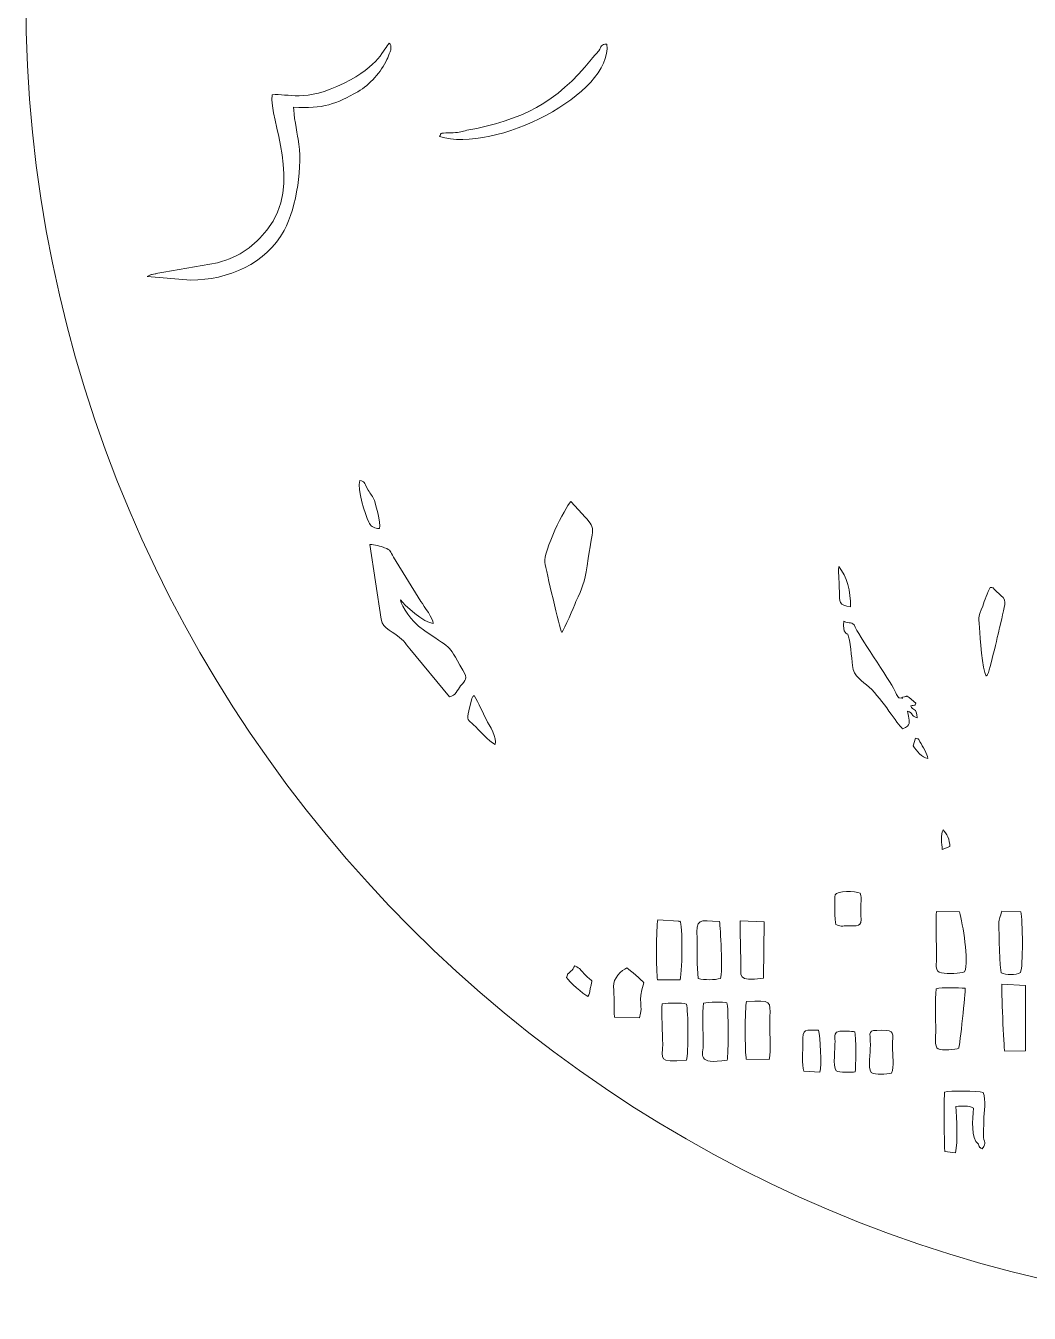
# Model space of a CAD drawing. Header units: millimetres. Extents: x -151 to 151, y -151 to 151.
# Drawn here: x -151 to -35.8, y -151 to -3.3 of the extents above; entities that cross this region are included whole.
import ezdxf

# ---------------------------------------------------------------- set-up
doc = ezdxf.new("R2010")
doc.units = ezdxf.units.MM
doc.header["$MEASUREMENT"] = 0
doc.layers.add('layer 1', color=7, linetype='Continuous')

msp = doc.modelspace()

# ---------------------------------------------------------------- linework, layer by layer
at = {"layer": 'layer 1', "color": 242, "lineweight": 20}
msp.add_ellipse((-0.0452, -0.0454), major_axis=(0, 151.0001), ratio=1, dxfattribs=at)
at = {"layer": 'layer 1', "color": 250, "lineweight": 20}
for points, knots in [([(-122.7443, -11.1649), (-120.9034, -10.9981), (-119.0307, -12.0868), (-114.4847, -9.849), (-114.4847, -9.849), (-110.4391, -7.8577), (-109.9028, -5.855), (-109.2966, -5.2607), (-109.2966, -5.2607), (-109.1071, -5.4922), (-109.1409, -5.3087), (-109.1105, -5.7617), (-109.1105, -5.7617), (-109.0899, -6.0696), (-109.1524, -6.0676), (-109.2158, -6.2621), (-109.2158, -6.2621), (-109.3145, -6.5647), (-109.4405, -6.8578), (-109.5719, -7.1326), (-109.5719, -7.1326), (-110.258, -8.5661), (-111.4692, -9.9991), (-112.9189, -10.8202), (-112.9189, -10.8202), (-115.3568, -12.2008), (-116.9088, -12.8367), (-120.2891, -12.5938), (-120.2891, -12.5938), (-120.2954, -13.3969), (-119.9179, -15.4188), (-119.7549, -16.2889), (-119.7549, -16.2889), (-119.2117, -19.1901), (-119.9237, -24.0752), (-121.3685, -26.74), (-121.3685, -26.74), (-123.4293, -30.5409), (-127.8454, -32.4678), (-132.0919, -32.4393), (-132.0919, -32.4393), (-132.0919, -32.4393), (-137.0839, -32.0407), (-137.0839, -32.0407), (-137.0839, -32.0407), (-137.0839, -32.0407), (-136.7287, -31.8513), (-136.7287, -31.8513), (-136.7287, -31.8513), (-136.6882, -31.8355), (-136.6493, -31.8222), (-136.6072, -31.8086), (-136.6072, -31.8086), (-136.5931, -31.804), (-136.134, -31.7177), (-136.1229, -31.7156), (-136.1229, -31.7156), (-135.7614, -31.6503), (-135.4971, -31.5781), (-135.1853, -31.5211), (-135.1853, -31.5211), (-135.1853, -31.5211), (-129.0418, -30.4689), (-129.0418, -30.4689), (-129.0418, -30.4689), (-126.3662, -29.7345), (-124.7762, -28.4777), (-123.3518, -26.7076), (-123.3518, -26.7076), (-119.109, -21.435), (-123.1396, -14.086), (-122.7443, -11.1649)], [0, 0, 0, 0, 0.05263158, 0.05263158, 0.05263158, 0.05263158, 0.10526316, 0.10526316, 0.10526316, 0.10526316, 0.15789474, 0.15789474, 0.15789474, 0.15789474, 0.21052632, 0.21052632, 0.21052632, 0.21052632, 0.26315789, 0.26315789, 0.26315789, 0.26315789, 0.31578947, 0.31578947, 0.31578947, 0.31578947, 0.36842105, 0.36842105, 0.36842105, 0.36842105, 0.42105263, 0.42105263, 0.42105263, 0.42105263, 0.47368421, 0.47368421, 0.47368421, 0.47368421, 0.52631579, 0.52631579, 0.52631579, 0.52631579, 0.57894737, 0.57894737, 0.57894737, 0.57894737, 0.63157895, 0.63157895, 0.63157895, 0.63157895, 0.68421053, 0.68421053, 0.68421053, 0.68421053, 0.73684211, 0.73684211, 0.73684211, 0.73684211, 0.78947368, 0.78947368, 0.78947368, 0.78947368, 0.84210526, 0.84210526, 0.84210526, 0.84210526, 0.89473684, 0.89473684, 0.89473684, 0.89473684, 1, 1, 1, 1]), ([(-103.5148, -15.9824), (-103.274, -15.5487), (-103.6662, -15.6528), (-102.8095, -15.5471), (-102.8095, -15.5471), (-102.6114, -15.5228), (-102.1776, -15.5406), (-101.948, -15.531), (-101.948, -15.531), (-101.1665, -15.4981), (-100.9913, -15.3625), (-100.3967, -15.2549), (-100.3967, -15.2549), (-94.2043, -14.1331), (-90.0578, -12.1045), (-86.0798, -7.0805), (-86.0798, -7.0805), (-85.7876, -6.7114), (-85.5092, -6.4836), (-85.2441, -6.118), (-85.2441, -6.118), (-84.9128, -5.6615), (-85.0272, -5.3197), (-84.3044, -5.3699), (-84.3044, -5.3699), (-83.7221, -11.1107), (-97.1962, -17.9013), (-103.5148, -15.9824)], [0, 0, 0, 0, 0.125, 0.125, 0.125, 0.125, 0.25, 0.25, 0.25, 0.25, 0.375, 0.375, 0.375, 0.375, 0.5, 0.5, 0.5, 0.5, 0.625, 0.625, 0.625, 0.625, 0.75, 0.75, 0.75, 0.75, 1, 1, 1, 1]), ([(-112.6781, -55.4388), (-112.0261, -55.6626), (-112.3372, -55.501), (-111.72, -56.5529), (-111.72, -56.5529), (-111.4742, -56.9722), (-111.1789, -57.3406), (-110.9952, -57.7571), (-110.9952, -57.7571), (-110.9845, -57.7811), (-110.2145, -60.44), (-110.409, -60.9487), (-110.409, -60.9487), (-110.409, -60.9487), (-110.6397, -60.963), (-110.6397, -60.963), (-110.6397, -60.963), (-111.121, -60.9211), (-111.4708, -60.6654), (-111.6661, -60.2217), (-111.6661, -60.2217), (-112.0503, -59.3488), (-113.0096, -56.5096), (-112.6781, -55.4388)], [0, 0, 0, 0, 0.14285714, 0.14285714, 0.14285714, 0.14285714, 0.28571429, 0.28571429, 0.28571429, 0.28571429, 0.42857143, 0.42857143, 0.42857143, 0.42857143, 0.57142857, 0.57142857, 0.57142857, 0.57142857, 0.71428571, 0.71428571, 0.71428571, 0.71428571, 1, 1, 1, 1]), ([(-89.5007, -72.8896), (-89.7303, -72.4735), (-91.278, -65.754), (-91.4306, -64.8574), (-91.4306, -64.8574), (-91.6414, -63.6187), (-89.1325, -58.5621), (-88.4511, -57.8561), (-88.4511, -57.8561), (-88.4511, -57.8561), (-87.1462, -59.2649), (-87.1462, -59.2649), (-87.1462, -59.2649), (-85.3944, -61.2592), (-85.9164, -60.3873), (-86.5888, -65.2391), (-86.5888, -65.2391), (-86.8676, -67.2516), (-87.1292, -67.7349), (-87.8605, -69.3536), (-87.8605, -69.3536), (-88.1726, -70.0446), (-89.1124, -72.442), (-89.5007, -72.8896)], [0, 0, 0, 0, 0.14285714, 0.14285714, 0.14285714, 0.14285714, 0.28571429, 0.28571429, 0.28571429, 0.28571429, 0.42857143, 0.42857143, 0.42857143, 0.42857143, 0.57142857, 0.57142857, 0.57142857, 0.57142857, 0.71428571, 0.71428571, 0.71428571, 0.71428571, 1, 1, 1, 1]), ([(-101.1028, -79.0187), (-101.4924, -79.4864), (-101.6729, -80.1712), (-102.398, -80.3019), (-102.398, -80.3019), (-102.398, -80.3019), (-106.9465, -74.789), (-106.9465, -74.789), (-106.9465, -74.789), (-107.2616, -74.4608), (-107.3677, -74.1667), (-107.671, -73.8724), (-107.671, -73.8724), (-108.9116, -72.6695), (-110.0045, -72.5929), (-110.2237, -71.3611), (-110.2237, -71.3611), (-110.2237, -71.3611), (-111.5304, -62.7992), (-111.5304, -62.7992), (-111.5304, -62.7992), (-110.9747, -62.8047), (-110.2956, -62.9987), (-109.8329, -63.1676), (-109.8329, -63.1676), (-109.0791, -63.4427), (-109.1954, -63.5587), (-108.813, -64.2593), (-108.813, -64.2593), (-108.813, -64.2593), (-105.658, -69.3315), (-105.658, -69.3315), (-105.658, -69.3315), (-105.2855, -69.9247), (-104.2435, -71.3371), (-104.2567, -71.8509), (-104.2567, -71.8509), (-105.2089, -71.9015), (-107.6884, -69.6431), (-108.0164, -69.1602), (-108.0164, -69.1602), (-107.9593, -69.87), (-106.4613, -71.8029), (-105.9618, -72.1657), (-105.9618, -72.1657), (-101.7071, -75.2576), (-102.8913, -73.7475), (-100.8456, -77.2302), (-100.8456, -77.2302), (-100.2688, -78.2124), (-100.5458, -78.3501), (-101.1028, -79.0187)], [0, 0, 0, 0, 0.07142857, 0.07142857, 0.07142857, 0.07142857, 0.14285714, 0.14285714, 0.14285714, 0.14285714, 0.21428571, 0.21428571, 0.21428571, 0.21428571, 0.28571429, 0.28571429, 0.28571429, 0.28571429, 0.35714286, 0.35714286, 0.35714286, 0.35714286, 0.42857143, 0.42857143, 0.42857143, 0.42857143, 0.5, 0.5, 0.5, 0.5, 0.57142857, 0.57142857, 0.57142857, 0.57142857, 0.64285714, 0.64285714, 0.64285714, 0.64285714, 0.71428571, 0.71428571, 0.71428571, 0.71428571, 0.78571429, 0.78571429, 0.78571429, 0.78571429, 0.85714286, 0.85714286, 0.85714286, 0.85714286, 1, 1, 1, 1]), ([(-56.3298, -69.9709), (-57.6812, -69.7266), (-57.5913, -69.4665), (-57.6111, -68.1711), (-57.6111, -68.1711), (-57.6257, -67.2125), (-57.7459, -66.2968), (-57.6816, -65.3395), (-57.6816, -65.3395), (-56.743, -66.4388), (-56.2989, -68.1939), (-56.3298, -69.9709)], [0, 0, 0, 0, 0.25, 0.25, 0.25, 0.25, 0.5, 0.5, 0.5, 0.5, 1, 1, 1, 1]), ([(-40.761, -77.9257), (-41.1985, -77.1478), (-41.4709, -73.4896), (-41.5351, -72.3515), (-41.5351, -72.3515), (-41.6262, -70.7432), (-41.6687, -71.2475), (-41.1568, -69.8601), (-41.1568, -69.8601), (-40.9393, -69.2709), (-40.6069, -68.2767), (-40.3111, -67.7259), (-40.3111, -67.7259), (-39.6685, -67.8082), (-40.2574, -67.6096), (-39.2646, -68.4778), (-39.2646, -68.4778), (-38.9381, -68.7634), (-38.591, -68.9782), (-38.6088, -69.4656), (-38.6088, -69.4656), (-38.6241, -69.8791), (-39.0911, -71.8295), (-39.2245, -72.3841), (-39.2245, -72.3841), (-39.3349, -72.8439), (-40.5353, -78.1744), (-40.6907, -77.8186), (-40.6907, -77.8186), (-40.7011, -77.7945), (-40.7337, -77.8929), (-40.761, -77.9257)], [0, 0, 0, 0, 0.11111111, 0.11111111, 0.11111111, 0.11111111, 0.22222222, 0.22222222, 0.22222222, 0.22222222, 0.33333333, 0.33333333, 0.33333333, 0.33333333, 0.44444444, 0.44444444, 0.44444444, 0.44444444, 0.55555556, 0.55555556, 0.55555556, 0.55555556, 0.66666667, 0.66666667, 0.66666667, 0.66666667, 0.77777778, 0.77777778, 0.77777778, 0.77777778, 1, 1, 1, 1]), ([(-55.7953, -72.2806), (-55.7284, -72.7279), (-51.7397, -78.5465), (-51.2712, -79.5389), (-51.2712, -79.5389), (-51.1865, -79.7186), (-51.0764, -79.9733), (-50.9739, -80.138), (-50.9739, -80.138), (-50.6937, -80.5884), (-50.8343, -80.373), (-50.722, -80.4167), (-50.722, -80.4167), (-49.667, -80.4866), (-51.0427, -80.4244), (-50.1319, -80.2827), (-50.1319, -80.2827), (-49.7143, -80.2178), (-50.077, -80.0916), (-49.5875, -80.3641), (-49.5875, -80.3641), (-49.5875, -80.3641), (-48.8182, -81.0134), (-48.8182, -81.0134), (-48.8182, -81.0134), (-49.0214, -81.4418), (-48.8035, -81.1399), (-49.1296, -81.2911), (-49.1296, -81.2911), (-49.1454, -81.2986), (-49.3691, -81.2947), (-49.4159, -81.3119), (-49.4159, -81.3119), (-49.1715, -81.9313), (-48.7701, -81.4442), (-48.6673, -82.6974), (-48.6673, -82.6974), (-49.54, -82.4391), (-49.0352, -82.1885), (-49.7982, -81.9148), (-49.7982, -81.9148), (-49.7982, -81.9148), (-49.6899, -82.506), (-49.6899, -82.506), (-49.6899, -82.506), (-49.5959, -83.1636), (-49.3136, -83.5972), (-50.359, -83.9481), (-50.359, -83.9481), (-51.0218, -83.389), (-52.5909, -80.6827), (-54.1963, -79.1609), (-54.1963, -79.1609), (-54.9294, -78.4662), (-56.0023, -78.0155), (-56.1115, -76.6887), (-56.1115, -76.6887), (-56.1824, -75.8254), (-56.3826, -73.7121), (-56.6509, -73.0994), (-56.6509, -73.0994), (-56.7305, -73.0421), (-57.2652, -73.0584), (-57.0924, -71.6113), (-57.0924, -71.6113), (-56.4119, -72.0157), (-56.1571, -71.4631), (-55.7953, -72.2806)], [0, 0, 0, 0, 0.05555556, 0.05555556, 0.05555556, 0.05555556, 0.11111111, 0.11111111, 0.11111111, 0.11111111, 0.16666667, 0.16666667, 0.16666667, 0.16666667, 0.22222222, 0.22222222, 0.22222222, 0.22222222, 0.27777778, 0.27777778, 0.27777778, 0.27777778, 0.33333333, 0.33333333, 0.33333333, 0.33333333, 0.38888889, 0.38888889, 0.38888889, 0.38888889, 0.44444444, 0.44444444, 0.44444444, 0.44444444, 0.5, 0.5, 0.5, 0.5, 0.55555556, 0.55555556, 0.55555556, 0.55555556, 0.61111111, 0.61111111, 0.61111111, 0.61111111, 0.66666667, 0.66666667, 0.66666667, 0.66666667, 0.72222222, 0.72222222, 0.72222222, 0.72222222, 0.77777778, 0.77777778, 0.77777778, 0.77777778, 0.83333333, 0.83333333, 0.83333333, 0.83333333, 0.88888889, 0.88888889, 0.88888889, 0.88888889, 1, 1, 1, 1]), ([(-97.1492, -85.7598), (-97.9004, -85.3825), (-98.9787, -84.0778), (-99.633, -83.4864), (-99.633, -83.4864), (-100.2282, -82.9482), (-100.4357, -82.9428), (-100.1822, -81.8982), (-100.1822, -81.8982), (-100.1822, -81.8982), (-99.8136, -80.4671), (-99.8136, -80.4671), (-99.8136, -80.4671), (-99.6626, -80.1691), (-99.7174, -80.2809), (-99.5486, -80.1509), (-99.5486, -80.1509), (-99.0325, -81.041), (-98.5752, -82.0813), (-98.1514, -82.9131), (-98.1514, -82.9131), (-97.8501, -83.5046), (-96.8233, -85.0659), (-97.1492, -85.7598)], [0, 0, 0, 0, 0.14285714, 0.14285714, 0.14285714, 0.14285714, 0.28571429, 0.28571429, 0.28571429, 0.28571429, 0.42857143, 0.42857143, 0.42857143, 0.42857143, 0.57142857, 0.57142857, 0.57142857, 0.57142857, 0.71428571, 0.71428571, 0.71428571, 0.71428571, 1, 1, 1, 1]), ([(-48.8745, -85.0357), (-48.4644, -85.1706), (-48.6447, -84.9706), (-48.3601, -85.445), (-48.3601, -85.445), (-48.0361, -85.985), (-47.5242, -86.8707), (-47.4662, -87.3508), (-47.4662, -87.3508), (-48.1423, -87.2454), (-48.7412, -86.5207), (-49.1269, -85.929), (-49.1269, -85.929), (-49.1269, -85.929), (-48.8745, -85.0357), (-48.8745, -85.0357)], [0, 0, 0, 0, 0.2, 0.2, 0.2, 0.2, 0.4, 0.4, 0.4, 0.4, 0.6, 0.6, 0.6, 0.6, 1, 1, 1, 1]), ([(-45.7976, -97.8232), (-45.878, -97.1721), (-45.9934, -96.0926), (-45.71, -95.5455), (-45.71, -95.5455), (-45.322, -95.8581), (-44.8924, -96.7935), (-44.9483, -97.4499), (-44.9483, -97.4499), (-44.9483, -97.4499), (-45.7976, -97.8232), (-45.7976, -97.8232)], [0, 0, 0, 0, 0.25, 0.25, 0.25, 0.25, 0.5, 0.5, 0.5, 0.5, 1, 1, 1, 1]), ([(-58.0074, -106.4156), (-58.1274, -106.136), (-58.2184, -103.3518), (-58.0842, -103.0179), (-58.0842, -103.0179), (-57.8815, -102.5141), (-55.8404, -102.5926), (-55.2086, -102.8121), (-55.2086, -102.8121), (-55.0052, -103.5384), (-55.1847, -103.9929), (-55.1597, -104.7536), (-55.1597, -104.7536), (-55.0966, -106.672), (-54.964, -106.5723), (-56.6582, -106.5777), (-56.6582, -106.5777), (-57.2607, -106.5795), (-57.5627, -106.6814), (-58.0074, -106.4156)], [0, 0, 0, 0, 0.16666667, 0.16666667, 0.16666667, 0.16666667, 0.33333333, 0.33333333, 0.33333333, 0.33333333, 0.5, 0.5, 0.5, 0.5, 0.66666667, 0.66666667, 0.66666667, 0.66666667, 1, 1, 1, 1]), ([(-43.2304, -111.8528), (-43.7614, -112.0709), (-45.139, -112.0841), (-45.8757, -111.9698), (-45.8757, -111.9698), (-46.7583, -111.8327), (-46.4408, -110.9324), (-46.4473, -109.9789), (-46.4473, -109.9789), (-46.4543, -108.9572), (-46.6054, -105.6957), (-46.447, -104.9234), (-46.447, -104.9234), (-46.447, -104.9234), (-43.8101, -104.9674), (-43.8101, -104.9674), (-43.8101, -104.9674), (-43.4572, -106.3766), (-42.7156, -110.5622), (-43.2304, -111.8528)], [0, 0, 0, 0, 0.16666667, 0.16666667, 0.16666667, 0.16666667, 0.33333333, 0.33333333, 0.33333333, 0.33333333, 0.5, 0.5, 0.5, 0.5, 0.66666667, 0.66666667, 0.66666667, 0.66666667, 1, 1, 1, 1]), ([(-39.0198, -111.9761), (-39.1858, -111.567), (-39.3137, -107.2937), (-39.2987, -106.385), (-39.2987, -106.385), (-39.286, -105.6158), (-39.1162, -105.6205), (-38.9695, -104.8983), (-38.9695, -104.8983), (-38.9695, -104.8983), (-36.7747, -104.9657), (-36.7747, -104.9657), (-36.7747, -104.9657), (-36.5554, -105.8709), (-36.5023, -111.3139), (-36.816, -111.9197), (-36.816, -111.9197), (-37.3501, -112.2599), (-38.5002, -112.1973), (-39.0198, -111.9761)], [0, 0, 0, 0, 0.16666667, 0.16666667, 0.16666667, 0.16666667, 0.33333333, 0.33333333, 0.33333333, 0.33333333, 0.5, 0.5, 0.5, 0.5, 0.66666667, 0.66666667, 0.66666667, 0.66666667, 1, 1, 1, 1]), ([(-78.511, -112.7814), (-78.6429, -111.8554), (-78.6772, -106.6484), (-78.4526, -105.8926), (-78.4526, -105.8926), (-78.4526, -105.8926), (-76.0657, -106.042), (-76.0657, -106.042), (-76.0657, -106.042), (-76.0391, -106.0468), (-75.9754, -106.1116), (-75.9569, -106.0775), (-75.9569, -106.0775), (-75.6205, -105.4611), (-75.614, -111.6078), (-75.909, -112.761), (-75.909, -112.761), (-75.909, -112.761), (-78.511, -112.7814), (-78.511, -112.7814)], [0, 0, 0, 0, 0.16666667, 0.16666667, 0.16666667, 0.16666667, 0.33333333, 0.33333333, 0.33333333, 0.33333333, 0.5, 0.5, 0.5, 0.5, 0.66666667, 0.66666667, 0.66666667, 0.66666667, 1, 1, 1, 1]), ([(-73.8364, -112.6207), (-73.9881, -111.1016), (-73.9125, -109.5612), (-73.9592, -108.0375), (-73.9592, -108.0375), (-74.031, -105.6825), (-73.8146, -105.9147), (-71.3639, -106.0952), (-71.3639, -106.0952), (-71.2883, -106.7095), (-70.9684, -111.8883), (-71.2736, -112.6137), (-71.2736, -112.6137), (-71.9037, -112.8005), (-73.0962, -112.8124), (-73.8364, -112.6207)], [0, 0, 0, 0, 0.2, 0.2, 0.2, 0.2, 0.4, 0.4, 0.4, 0.4, 0.6, 0.6, 0.6, 0.6, 1, 1, 1, 1]), ([(-66.3444, -112.5722), (-69.4758, -112.9825), (-68.8896, -112.4084), (-68.9236, -110.7256), (-68.9236, -110.7256), (-68.9554, -109.1635), (-69.0102, -107.5944), (-69.0005, -106.0123), (-69.0005, -106.0123), (-69.0005, -106.0123), (-66.2684, -106.1043), (-66.2684, -106.1043), (-66.2684, -106.1043), (-66.2684, -106.1043), (-66.3444, -112.5722), (-66.3444, -112.5722)], [0, 0, 0, 0, 0.2, 0.2, 0.2, 0.2, 0.4, 0.4, 0.4, 0.4, 0.6, 0.6, 0.6, 0.6, 1, 1, 1, 1]), ([(-88.4371, -111.7818), (-88.0442, -111.3807), (-88.2988, -111.6143), (-88.0011, -111.1834), (-88.0011, -111.1834), (-87.2891, -111.4816), (-87.395, -111.578), (-86.9415, -112.059), (-86.9415, -112.059), (-85.7629, -113.309), (-85.9624, -112.4615), (-86.2305, -113.7858), (-86.2305, -113.7858), (-86.3313, -114.2847), (-86.2578, -114.3848), (-86.5014, -114.6732), (-86.5014, -114.6732), (-87.0308, -114.4504), (-88.6708, -112.9683), (-88.935, -112.517), (-88.935, -112.517), (-88.7738, -111.9014), (-88.8514, -112.2048), (-88.4371, -111.7818)], [0, 0, 0, 0, 0.14285714, 0.14285714, 0.14285714, 0.14285714, 0.28571429, 0.28571429, 0.28571429, 0.28571429, 0.42857143, 0.42857143, 0.42857143, 0.42857143, 0.57142857, 0.57142857, 0.57142857, 0.57142857, 0.71428571, 0.71428571, 0.71428571, 0.71428571, 1, 1, 1, 1]), ([(-83.4392, -117.0671), (-83.516, -115.8686), (-83.4568, -114.6646), (-83.5427, -113.5348), (-83.5427, -113.5348), (-83.6119, -112.6252), (-82.6592, -111.6447), (-82.0024, -111.4093), (-82.0024, -111.4093), (-81.6512, -111.6379), (-80.3319, -112.8208), (-80.0531, -113.1142), (-80.0531, -113.1142), (-80.8406, -115.5179), (-80.0836, -115.5389), (-80.5622, -117.1393), (-80.5622, -117.1393), (-80.5622, -117.1393), (-83.4392, -117.0671), (-83.4392, -117.0671)], [0, 0, 0, 0, 0.16666667, 0.16666667, 0.16666667, 0.16666667, 0.33333333, 0.33333333, 0.33333333, 0.33333333, 0.5, 0.5, 0.5, 0.5, 0.66666667, 0.66666667, 0.66666667, 0.66666667, 1, 1, 1, 1]), ([(-43.9104, -120.612), (-44.2699, -120.7912), (-45.8167, -120.8952), (-46.269, -120.6977), (-46.269, -120.6977), (-46.735, -120.4942), (-46.5455, -119.1225), (-46.547, -118.6387), (-46.547, -118.6387), (-46.5518, -117.2626), (-46.6707, -115.0958), (-46.5026, -113.8128), (-46.5026, -113.8128), (-45.8024, -113.5753), (-44.0059, -113.7092), (-43.1759, -113.736), (-43.1759, -113.736), (-43.1073, -114.1266), (-43.7813, -120.3341), (-43.9104, -120.612)], [0, 0, 0, 0, 0.16666667, 0.16666667, 0.16666667, 0.16666667, 0.33333333, 0.33333333, 0.33333333, 0.33333333, 0.5, 0.5, 0.5, 0.5, 0.66666667, 0.66666667, 0.66666667, 0.66666667, 1, 1, 1, 1]), ([(-38.6302, -120.9779), (-38.7322, -120.6068), (-39.0419, -113.6371), (-38.9489, -113.2874), (-38.9489, -113.2874), (-38.9489, -113.2874), (-36.2438, -113.4151), (-36.2438, -113.4151), (-36.2438, -113.4151), (-36.2438, -113.4151), (-36.2469, -120.9169), (-36.2469, -120.9169), (-36.2469, -120.9169), (-36.2469, -120.9169), (-38.6302, -120.9779), (-38.6302, -120.9779)], [0, 0, 0, 0, 0.2, 0.2, 0.2, 0.2, 0.4, 0.4, 0.4, 0.4, 0.6, 0.6, 0.6, 0.6, 1, 1, 1, 1]), ([(-70.508, -122.0067), (-74.0733, -122.5213), (-73.2396, -121.3853), (-73.2405, -120.1319), (-73.2405, -120.1319), (-73.2417, -118.8637), (-73.3911, -116.5855), (-73.2122, -115.4412), (-73.2122, -115.4412), (-72.6221, -115.3114), (-70.9267, -115.2658), (-70.5266, -115.4232), (-70.5266, -115.4232), (-70.3476, -115.8545), (-70.3176, -121.379), (-70.508, -122.0067)], [0, 0, 0, 0, 0.2, 0.2, 0.2, 0.2, 0.4, 0.4, 0.4, 0.4, 0.6, 0.6, 0.6, 0.6, 1, 1, 1, 1]), ([(-68.3075, -121.8703), (-68.4683, -121.1797), (-68.4692, -115.9488), (-68.2947, -115.2769), (-68.2947, -115.2769), (-65.3783, -115.0489), (-65.5319, -115.3048), (-65.6009, -116.9952), (-65.6009, -116.9952), (-65.6535, -118.2864), (-65.4406, -120.9778), (-65.6783, -121.9174), (-65.6783, -121.9174), (-65.6783, -121.9174), (-68.3075, -121.8703), (-68.3075, -121.8703)], [0, 0, 0, 0, 0.2, 0.2, 0.2, 0.2, 0.4, 0.4, 0.4, 0.4, 0.6, 0.6, 0.6, 0.6, 1, 1, 1, 1]), ([(-75.1731, -121.9982), (-78.6402, -122.2851), (-77.8666, -121.9011), (-77.8989, -120.1319), (-77.8989, -120.1319), (-77.9196, -118.9989), (-78.08, -116.4952), (-77.9581, -115.5233), (-77.9581, -115.5233), (-77.141, -115.4385), (-75.7949, -115.3639), (-75.1661, -115.568), (-75.1661, -115.568), (-74.9731, -116.2339), (-74.9336, -121.2315), (-75.1731, -121.9982)], [0, 0, 0, 0, 0.2, 0.2, 0.2, 0.2, 0.4, 0.4, 0.4, 0.4, 0.6, 0.6, 0.6, 0.6, 1, 1, 1, 1]), ([(-61.7109, -123.267), (-61.9503, -122.5553), (-61.7973, -120.8514), (-61.822, -119.9777), (-61.822, -119.9777), (-61.8696, -118.296), (-61.5012, -118.5342), (-60.0294, -118.5671), (-60.0294, -118.5671), (-59.7985, -119.2838), (-59.6272, -122.6644), (-59.8669, -123.3627), (-59.8669, -123.3627), (-59.8669, -123.3627), (-61.7109, -123.267), (-61.7109, -123.267)], [0, 0, 0, 0, 0.2, 0.2, 0.2, 0.2, 0.4, 0.4, 0.4, 0.4, 0.6, 0.6, 0.6, 0.6, 1, 1, 1, 1]), ([(-57.9658, -123.2241), (-58.388, -122.6235), (-58.101, -120.7022), (-58.1124, -119.8212), (-58.1124, -119.8212), (-58.1213, -119.1368), (-58.2469, -118.7678), (-57.5593, -118.678), (-57.5593, -118.678), (-57.2155, -118.6332), (-56.1876, -118.6612), (-55.8506, -118.732), (-55.8506, -118.732), (-55.7089, -119.1759), (-55.6874, -122.9879), (-55.8168, -123.351), (-55.8168, -123.351), (-56.1822, -123.3901), (-57.6694, -123.4256), (-57.9658, -123.2241)], [0, 0, 0, 0, 0.16666667, 0.16666667, 0.16666667, 0.16666667, 0.33333333, 0.33333333, 0.33333333, 0.33333333, 0.5, 0.5, 0.5, 0.5, 0.66666667, 0.66666667, 0.66666667, 0.66666667, 1, 1, 1, 1]), ([(-53.9631, -123.4191), (-54.3516, -122.826), (-54.0437, -121.1429), (-54.0503, -120.2798), (-54.0503, -120.2798), (-54.0634, -118.6291), (-54.4826, -118.5693), (-52.7557, -118.5607), (-52.7557, -118.5607), (-51.1623, -118.5526), (-51.5245, -118.8192), (-51.5056, -120.4299), (-51.5056, -120.4299), (-51.494, -121.4043), (-51.344, -122.7168), (-51.6107, -123.5048), (-51.6107, -123.5048), (-52.239, -123.5852), (-53.4771, -123.7229), (-53.9631, -123.4191)], [0, 0, 0, 0, 0.16666667, 0.16666667, 0.16666667, 0.16666667, 0.33333333, 0.33333333, 0.33333333, 0.33333333, 0.5, 0.5, 0.5, 0.5, 0.66666667, 0.66666667, 0.66666667, 0.66666667, 1, 1, 1, 1]), ([(-41.6422, -131.6491), (-42.537, -130.9314), (-42.3089, -128.8439), (-42.2319, -127.4968), (-42.2319, -127.4968), (-42.7628, -127.1718), (-43.4202, -127.2721), (-44.251, -127.3021), (-44.251, -127.3021), (-44.187, -128.6515), (-43.9421, -131.3628), (-44.2933, -132.6483), (-44.2933, -132.6483), (-44.2933, -132.6483), (-45.5065, -132.485), (-45.5065, -132.485), (-45.5065, -132.485), (-45.5828, -132.2346), (-45.6066, -126.1369), (-45.533, -125.6629), (-45.533, -125.6629), (-45.0027, -125.4793), (-41.7266, -125.5471), (-41.1018, -125.6916), (-41.1018, -125.6916), (-40.7306, -126.6481), (-41.0231, -127.9093), (-41.0211, -128.9407), (-41.0211, -128.9407), (-41.0199, -129.4817), (-41.085, -130.109), (-41.0811, -130.583), (-41.0811, -130.583), (-41.0736, -131.4792), (-40.6344, -131.415), (-41.2109, -132.1554), (-41.2109, -132.1554), (-41.6765, -131.9044), (-41.4396, -132.1164), (-41.6422, -131.6491)], [0, 0, 0, 0, 0.09090909, 0.09090909, 0.09090909, 0.09090909, 0.18181818, 0.18181818, 0.18181818, 0.18181818, 0.27272727, 0.27272727, 0.27272727, 0.27272727, 0.36363636, 0.36363636, 0.36363636, 0.36363636, 0.45454545, 0.45454545, 0.45454545, 0.45454545, 0.54545455, 0.54545455, 0.54545455, 0.54545455, 0.63636364, 0.63636364, 0.63636364, 0.63636364, 0.72727273, 0.72727273, 0.72727273, 0.72727273, 0.81818182, 0.81818182, 0.81818182, 0.81818182, 1, 1, 1, 1])]:
    msp.add_open_spline(points, degree=3, knots=knots, dxfattribs=at)

doc.saveas('drawing.dxf')
